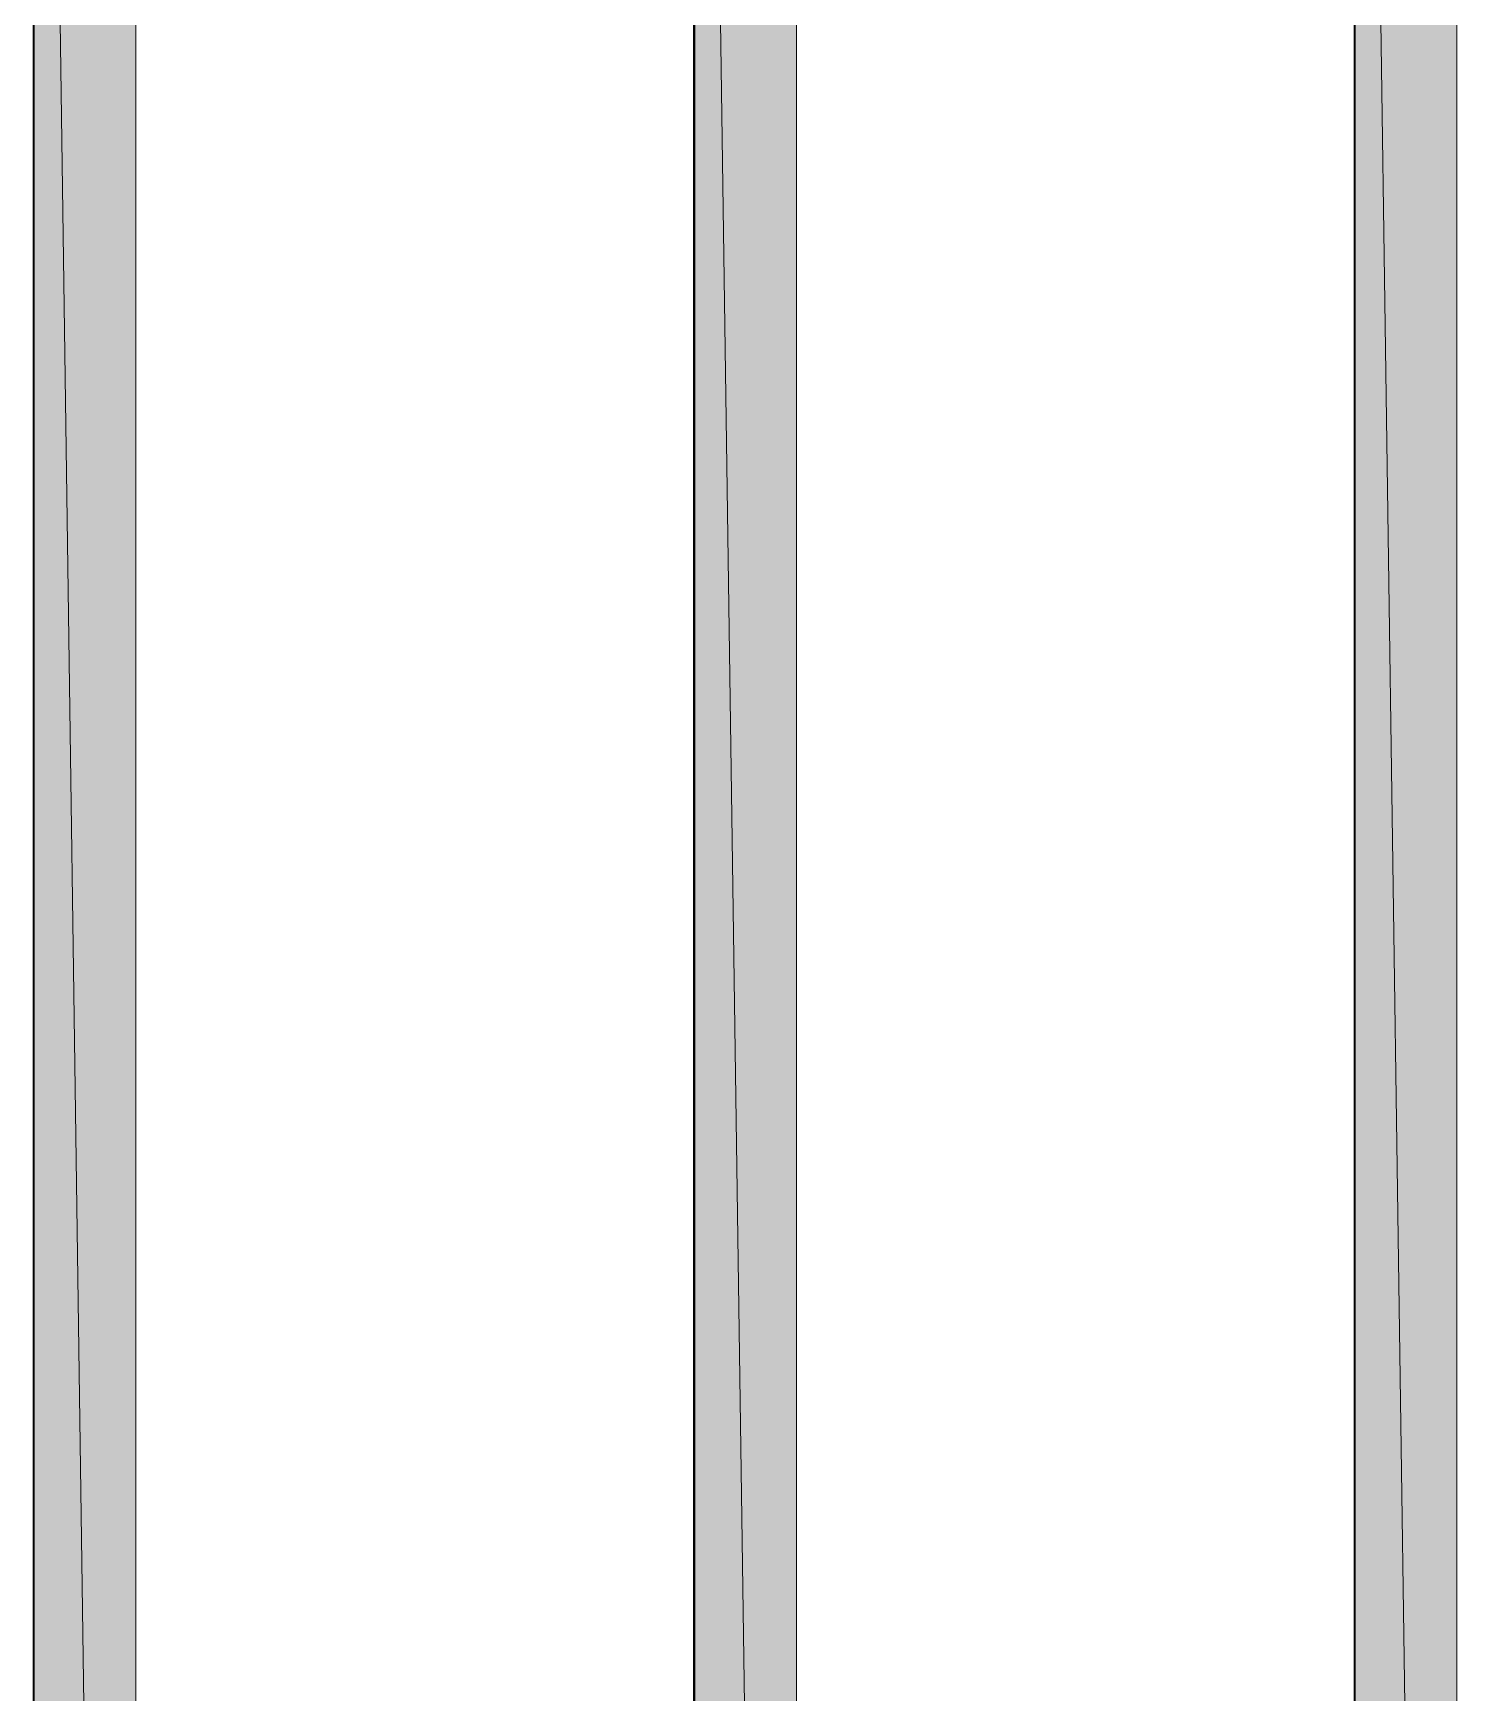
# Model space of a CAD drawing. Header units: millimetres. Extents: x 365175 to 2667127, y -330297 to -162108.
# Drawn here: x 1831376.1 to 1831538.9, y -319047.7 to -318858.1 of the extents above; entities that cross this region are included whole.
import ezdxf

# ---------------------------------------------------------------- set-up
doc = ezdxf.new("R2010")
doc.units = ezdxf.units.MM
doc.header["$MEASUREMENT"] = 0

# ---------------------------------------------------------------- blocks, each defined once
blk = doc.blocks.new('Élément de coupe_560_6', base_point=(1445436.05, -319510.98))
at = {"linetype": 'Continuous', "lineweight": 0, "true_color": 0x000000}
for points in [[(1831376.11, -319466.04), (1831376.24, -319466.04), (1831376.24, -318649.87)], [(1831376.11, -319466.04), (1831376.24, -319466.04), (1831376.24, -318649.87)], [(1831376.11, -319466.04), (1831376.24, -318649.87), (1831376.11, -318649.87)], [(1831376.11, -319466.04), (1831376.24, -318649.87), (1831376.11, -318649.87)], [(1831387.86, -318649.87), (1831376.24, -318649.87), (1831387.86, -319466.04)], [(1831376.24, -319466.04), (1831387.86, -319466.04), (1831376.24, -318649.87)], [(1831451.62, -319466.04), (1831451.75, -319466.04), (1831451.75, -318649.87)], [(1831451.62, -319466.04), (1831451.75, -319466.04), (1831451.75, -318649.87)], [(1831451.62, -319466.04), (1831451.75, -318649.87), (1831451.62, -318649.87)], [(1831451.62, -319466.04), (1831451.75, -318649.87), (1831451.62, -318649.87)], [(1831463.36, -318649.87), (1831451.75, -318649.87), (1831463.36, -319466.04)], [(1831451.75, -319466.04), (1831463.36, -319466.04), (1831451.75, -318649.87)], [(1831527.12, -319466.04), (1831527.25, -319466.04), (1831527.25, -318649.87)], [(1831527.12, -319466.04), (1831527.25, -319466.04), (1831527.25, -318649.87)], [(1831527.12, -319466.04), (1831527.25, -318649.87), (1831527.12, -318649.87)], [(1831527.12, -319466.04), (1831527.25, -318649.87), (1831527.12, -318649.87)], [(1831538.86, -318649.87), (1831527.25, -318649.87), (1831538.86, -319466.04)], [(1831527.25, -319466.04), (1831538.86, -319466.04), (1831527.25, -318649.87)]]:
    blk.add_hatch(color=18, dxfattribs=at).paths.add_polyline_path(points)
at = {"color": 7, "linetype": 'Continuous', "lineweight": 20}
for p, q in [((1831376.24, -318649.87), (1831376.11, -319466.04)), ((1831376.11, -319466.04), (1831376.11, -318649.87)), ((1831376.24, -318649.87), (1831387.86, -319466.04)), ((1831376.24, -319466.04), (1831376.24, -318649.87)), ((1831387.86, -318649.87), (1831387.86, -319466.04)), ((1831451.75, -318649.87), (1831451.62, -319466.04)), ((1831451.62, -319466.04), (1831451.62, -318649.87)), ((1831451.75, -318649.87), (1831463.36, -319466.04)), ((1831451.75, -319466.04), (1831451.75, -318649.87)), ((1831463.36, -318649.87), (1831463.36, -319466.04)), ((1831527.25, -318649.87), (1831527.12, -319466.04)), ((1831527.12, -319466.04), (1831527.12, -318649.87)), ((1831527.25, -318649.87), (1831538.86, -319466.04)), ((1831527.25, -319466.04), (1831527.25, -318649.87)), ((1831538.86, -318649.87), (1831538.86, -319466.04))]:
    blk.add_line(p, q, dxfattribs=at)

msp = doc.modelspace()

# ---------------------------------------------------------------- block references
at = {"lineweight": 0}
msp.add_blockref('Élément de coupe_560_6', (1445436.05, -319510.981), dxfattribs=at)

doc.saveas('drawing.dxf')
